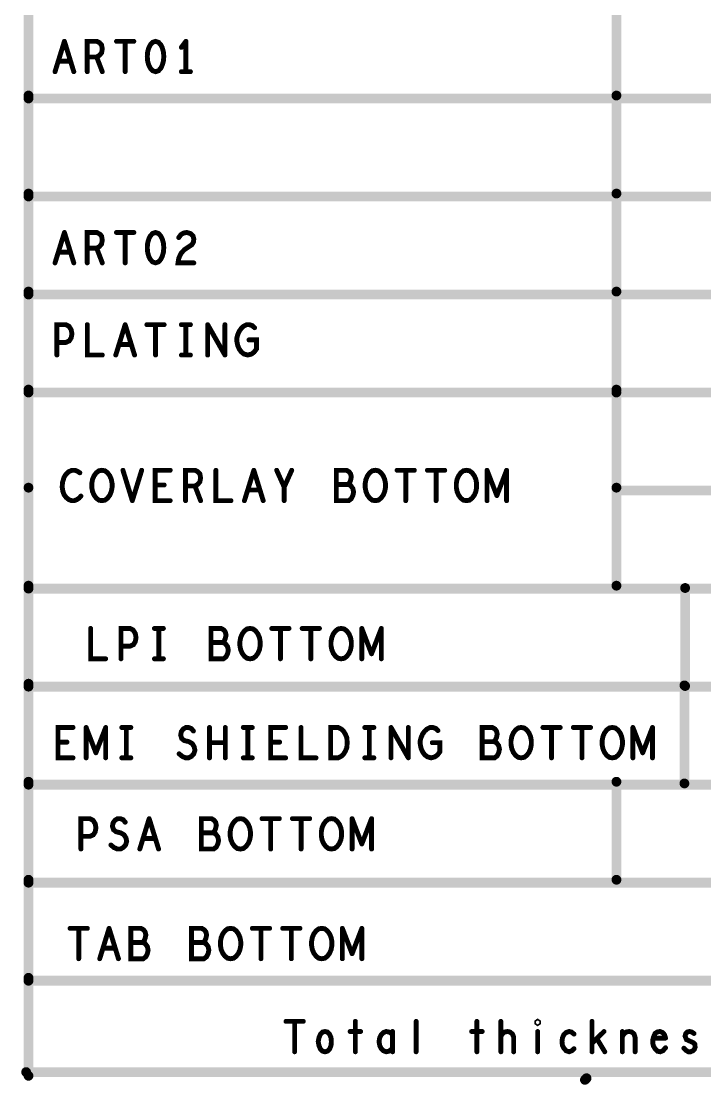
# Model space of a CAD drawing. Header units: millimetres. Extents: x 3362 to 3827, y -139 to 191.
# Drawn here: x 3663.32 to 3681.04, y 80.98 to 108.53 of the extents above; entities that cross this region are included whole.
import ezdxf

# ---------------------------------------------------------------- set-up
doc = ezdxf.new("R2010")
doc.units = ezdxf.units.MM
doc.header["$LTSCALE"] = 23.1
doc.layers.get('0').update_dxf_attribs({"linetype": 'CONTINUOUS'})

# ---------------------------------------------------------------- blocks, each defined once
blk = doc.blocks.new('PAD_R1')
at = {"const_width": 0.5}
blk.add_lwpolyline([(0.25, 0, 1), (-0.25, 0, 1)], format="xyb", close=True, dxfattribs=at)

msp = doc.modelspace()

# ---------------------------------------------------------------- linework, layer by layer
for points, const_width in [([(3663.509, 106.607), (3663.509, 109.147), (3663.509, 111.687), (3663.509, 114.227), (3663.509, 116.767), (3663.509, 119.307), (3663.509, 121.847), (3663.509, 124.387)], 0.254), ([(3678.749, 109.147), (3678.749, 106.607)], 0.254), ([(3664.196, 107.225), (3664.44, 108.012)], 0.127), ([(3664.44, 108.012), (3664.683, 107.225)], 0.127), ([(3665.032, 107.225), (3665.032, 108.012), (3665.276, 108.012), (3665.354, 107.973), (3665.402, 107.92), (3665.422, 107.815), (3665.402, 107.711), (3665.344, 107.645), (3665.276, 107.605), (3665.032, 107.605)], 0.127), ([(3665.79, 108.012), (3666.239, 108.012)], 0.127), ([(3666.015, 108.012), (3666.015, 107.225)], 0.127), ([(3667.589, 108.012), (3667.472, 107.855)], 0.127), ([(3667.589, 107.225), (3667.589, 108.012)], 0.127), ([(3664.595, 107.5), (3664.284, 107.5)], 0.127), ([(3665.276, 107.605), (3665.422, 107.225)], 0.127), ([(3667.472, 107.225), (3667.706, 107.225)], 0.127), ([(3663.509, 104.067), (3663.509, 106.607)], 0.254), ([(3663.509, 106.531), (3716.849, 106.531)], 0.254), ([(3716.849, 106.531), (3663.509, 106.531)], 0.254), ([(3663.509, 106.531), (3787.355, 106.531)], 0.254), ([(3678.749, 106.607), (3678.749, 104.067)], 0.254), ([(3663.509, 101.527), (3663.509, 104.067)], 0.254), ([(3678.749, 104.067), (3678.749, 101.527)], 0.254), ([(3663.509, 103.991), (3716.849, 103.991)], 0.254), ([(3716.849, 103.991), (3663.509, 103.991)], 0.254), ([(3663.509, 103.991), (3787.355, 103.991)], 0.254), ([(3664.196, 102.271), (3664.44, 103.059)], 0.127), ([(3664.44, 103.059), (3664.683, 102.271)], 0.127), ([(3665.032, 102.271), (3665.032, 103.059), (3665.276, 103.059), (3665.354, 103.019), (3665.402, 102.967), (3665.422, 102.862), (3665.402, 102.757), (3665.344, 102.691), (3665.276, 102.652), (3665.032, 102.652)], 0.127), ([(3665.79, 103.059), (3666.239, 103.059)], 0.127), ([(3666.015, 103.059), (3666.015, 102.271)], 0.127), ([(3667.404, 102.927), (3667.463, 103.006), (3667.531, 103.045), (3667.609, 103.059), (3667.706, 103.032), (3667.774, 102.967), (3667.794, 102.888), (3667.784, 102.809), (3667.745, 102.744), (3667.55, 102.612), (3667.463, 102.521), (3667.404, 102.389), (3667.385, 102.271), (3667.794, 102.271)], 0.127), ([(3664.595, 102.547), (3664.284, 102.547)], 0.127), ([(3665.276, 102.652), (3665.422, 102.271)], 0.127), ([(3663.509, 98.987), (3663.509, 101.527)], 0.254), ([(3663.509, 101.451), (3716.849, 101.451)], 0.254), ([(3663.509, 101.451), (3716.849, 101.451)], 0.254), ([(3663.509, 101.451), (3787.355, 101.451)], 0.254), ([(3678.749, 101.527), (3678.749, 98.987)], 0.254), ([(3664.245, 99.883), (3664.245, 100.67), (3664.479, 100.67), (3664.557, 100.631), (3664.615, 100.539), (3664.635, 100.434), (3664.615, 100.329), (3664.566, 100.25), (3664.479, 100.211), (3664.245, 100.211)], 0.127), ([(3665.033, 100.67), (3665.033, 99.883), (3665.422, 99.883)], 0.127), ([(3665.771, 99.883), (3666.015, 100.67)], 0.127), ([(3666.015, 100.67), (3666.258, 99.883)], 0.127), ([(3666.578, 100.67), (3667.026, 100.67)], 0.127), ([(3666.802, 100.67), (3666.802, 99.883)], 0.127), ([(3667.473, 100.67), (3667.706, 100.67)], 0.127), ([(3667.59, 100.67), (3667.59, 99.883)], 0.127), ([(3668.153, 99.883), (3668.153, 100.67)], 0.127), ([(3668.153, 100.67), (3668.601, 99.883)], 0.127), ([(3668.601, 99.883), (3668.601, 100.67)], 0.127), ([(3669.223, 100.276), (3669.418, 100.276), (3669.418, 100.04), (3669.359, 99.961), (3669.291, 99.909), (3669.194, 99.883), (3669.096, 99.909), (3669.028, 99.961), (3668.97, 100.04), (3668.931, 100.132), (3668.911, 100.237), (3668.911, 100.329), (3668.931, 100.408), (3668.97, 100.499), (3669.028, 100.578), (3669.086, 100.631), (3669.164, 100.67), (3669.232, 100.67), (3669.31, 100.644), (3669.369, 100.591)], 0.127), ([(3666.17, 100.158), (3665.859, 100.158)], 0.127), ([(3667.473, 99.883), (3667.706, 99.883)], 0.127), ([(3663.509, 96.447), (3663.509, 98.987)], 0.254), ([(3663.509, 98.911), (3716.849, 98.911)], 0.254), ([(3663.509, 98.911), (3716.849, 98.911)], 0.254), ([(3663.509, 98.911), (3787.355, 98.911)], 0.254), ([(3678.749, 98.911), (3678.749, 96.371), (3787.355, 96.371)], 0.254), ([(3664.839, 96.832), (3664.781, 96.871), (3664.713, 96.897), (3664.635, 96.897), (3664.547, 96.858), (3664.479, 96.792), (3664.43, 96.714), (3664.391, 96.582), (3664.382, 96.464), (3664.401, 96.346), (3664.43, 96.267), (3664.489, 96.189), (3664.557, 96.136), (3664.625, 96.11), (3664.693, 96.11), (3664.762, 96.136), (3664.82, 96.175), (3664.868, 96.228)], 0.127), ([(3665.957, 96.897), (3666.2, 96.11)], 0.127), ([(3666.2, 96.11), (3666.443, 96.897)], 0.127), ([(3667.182, 96.11), (3666.793, 96.11), (3666.793, 96.897), (3667.182, 96.897)], 0.127), ([(3667.58, 96.11), (3667.58, 96.897), (3667.824, 96.897), (3667.901, 96.858), (3667.95, 96.805), (3667.97, 96.7), (3667.95, 96.595), (3667.892, 96.53), (3667.824, 96.49), (3667.58, 96.49)], 0.127), ([(3668.367, 96.897), (3668.367, 96.11), (3668.757, 96.11)], 0.127), ([(3669.106, 96.11), (3669.35, 96.897)], 0.127), ([(3669.35, 96.897), (3669.593, 96.11)], 0.127), ([(3670.137, 96.11), (3670.137, 96.464), (3669.942, 96.897)], 0.127), ([(3670.332, 96.897), (3670.137, 96.464)], 0.127), ([(3671.79, 96.53), (3671.829, 96.569), (3671.858, 96.635), (3671.877, 96.727), (3671.858, 96.805), (3671.819, 96.858), (3671.751, 96.897), (3671.488, 96.897), (3671.488, 96.11), (3671.809, 96.11), (3671.877, 96.162), (3671.916, 96.241), (3671.936, 96.333), (3671.916, 96.425), (3671.858, 96.504), (3671.79, 96.53), (3671.488, 96.53)], 0.127), ([(3673.063, 96.897), (3673.511, 96.897)], 0.127), ([(3673.287, 96.897), (3673.287, 96.11)], 0.127), ([(3673.85, 96.897), (3674.298, 96.897)], 0.127), ([(3674.074, 96.897), (3674.074, 96.11)], 0.127), ([(3675.395, 96.897), (3675.649, 96.241)], 0.127), ([(3675.395, 96.11), (3675.395, 96.897)], 0.127), ([(3675.649, 96.241), (3675.902, 96.897)], 0.127), ([(3675.902, 96.897), (3675.902, 96.11)], 0.127), ([(3663.509, 93.907), (3663.509, 96.447)], 0.254), ([(3667.026, 96.517), (3666.793, 96.517)], 0.127), ([(3667.824, 96.49), (3667.97, 96.11)], 0.127), ([(3669.505, 96.385), (3669.194, 96.385)], 0.127), ([(3678.749, 96.447), (3678.749, 93.907)], 0.254), ([(3678.749, 96.447), (3678.749, 93.907)], 0.254), ([(3663.509, 91.367), (3663.509, 93.907)], 0.254), ([(3680.53, 93.847), (3680.53, 91.307)], 0.254), ([(3663.509, 93.831), (3716.849, 93.831)], 0.254), ([(3663.509, 93.831), (3716.849, 93.831)], 0.254), ([(3663.509, 93.831), (3787.355, 93.831)], 0.254), ([(3665.12, 92.799), (3665.12, 92.012), (3665.51, 92.012)], 0.127), ([(3665.907, 92.012), (3665.907, 92.799), (3666.141, 92.799), (3666.219, 92.76), (3666.277, 92.668), (3666.297, 92.563), (3666.277, 92.458), (3666.229, 92.379), (3666.141, 92.34), (3665.907, 92.34)], 0.127), ([(3666.773, 92.799), (3667.006, 92.799)], 0.127), ([(3666.89, 92.799), (3666.89, 92.012)], 0.127), ([(3668.542, 92.432), (3668.581, 92.471), (3668.61, 92.537), (3668.63, 92.629), (3668.61, 92.707), (3668.572, 92.76), (3668.503, 92.799), (3668.24, 92.799), (3668.24, 92.012), (3668.562, 92.012), (3668.63, 92.064), (3668.669, 92.143), (3668.688, 92.235), (3668.669, 92.327), (3668.61, 92.406), (3668.542, 92.432), (3668.24, 92.432)], 0.127), ([(3669.815, 92.799), (3670.263, 92.799)], 0.127), ([(3670.039, 92.799), (3670.039, 92.012)], 0.127), ([(3670.603, 92.799), (3671.051, 92.799)], 0.127), ([(3670.827, 92.799), (3670.827, 92.012)], 0.127), ([(3672.148, 92.012), (3672.148, 92.799)], 0.127), ([(3672.148, 92.799), (3672.401, 92.143)], 0.127), ([(3672.401, 92.143), (3672.655, 92.799)], 0.127), ([(3672.655, 92.799), (3672.655, 92.012)], 0.127), ([(3666.773, 92.012), (3667.006, 92.012)], 0.127), ([(3663.509, 88.827), (3663.509, 91.367)], 0.254), ([(3663.509, 91.291), (3716.849, 91.291)], 0.254), ([(3663.509, 91.291), (3716.849, 91.291)], 0.254), ([(3663.509, 91.291), (3787.355, 91.291)], 0.254), ([(3680.511, 91.323), (3680.511, 88.783)], 0.254), ([(3664.664, 89.446), (3664.274, 89.446), (3664.274, 90.233), (3664.664, 90.233)], 0.127), ([(3665.003, 89.446), (3665.003, 90.233)], 0.127), ([(3665.003, 90.233), (3665.256, 89.577)], 0.127), ([(3665.256, 89.577), (3665.51, 90.233)], 0.127), ([(3665.51, 90.233), (3665.51, 89.446)], 0.127), ([(3665.927, 90.233), (3666.161, 90.233)], 0.127), ([(3666.044, 90.233), (3666.044, 89.446)], 0.127), ([(3667.414, 89.551), (3667.492, 89.485), (3667.58, 89.446), (3667.657, 89.446), (3667.735, 89.485), (3667.794, 89.551), (3667.823, 89.642), (3667.803, 89.734), (3667.755, 89.813), (3667.667, 89.866), (3667.55, 89.892), (3667.482, 89.944), (3667.453, 90.036), (3667.472, 90.128), (3667.521, 90.194), (3667.589, 90.233), (3667.657, 90.233), (3667.726, 90.207), (3667.784, 90.141)], 0.127), ([(3668.201, 89.446), (3668.201, 90.233)], 0.127), ([(3668.61, 90.233), (3668.61, 89.446)], 0.127), ([(3669.076, 90.233), (3669.31, 90.233)], 0.127), ([(3669.193, 90.233), (3669.193, 89.446)], 0.127), ([(3670.176, 89.446), (3669.786, 89.446), (3669.786, 90.233), (3670.176, 90.233)], 0.127), ([(3670.573, 90.233), (3670.573, 89.446), (3670.963, 89.446)], 0.127), ([(3672.226, 90.233), (3672.46, 90.233)], 0.127), ([(3672.343, 90.233), (3672.343, 89.446)], 0.127), ([(3672.906, 89.446), (3672.906, 90.233)], 0.127), ([(3672.906, 90.233), (3673.354, 89.446)], 0.127), ([(3673.354, 89.446), (3673.354, 90.233)], 0.127), ([(3673.976, 89.839), (3674.171, 89.839), (3674.171, 89.603), (3674.113, 89.524), (3674.044, 89.472), (3673.947, 89.446), (3673.85, 89.472), (3673.781, 89.524), (3673.723, 89.603), (3673.684, 89.695), (3673.664, 89.8), (3673.664, 89.892), (3673.684, 89.971), (3673.723, 90.062), (3673.781, 90.141), (3673.84, 90.194), (3673.918, 90.233), (3673.986, 90.233), (3674.064, 90.207), (3674.122, 90.154)], 0.127), ([(3675.571, 89.866), (3675.609, 89.905), (3675.639, 89.971), (3675.658, 90.062), (3675.639, 90.141), (3675.6, 90.194), (3675.531, 90.233), (3675.268, 90.233), (3675.268, 89.446), (3675.59, 89.446), (3675.658, 89.498), (3675.697, 89.577), (3675.717, 89.669), (3675.697, 89.761), (3675.639, 89.839), (3675.571, 89.866), (3675.268, 89.866)], 0.127), ([(3676.843, 90.233), (3677.291, 90.233)], 0.127), ([(3677.067, 90.233), (3677.067, 89.446)], 0.127), ([(3677.631, 90.233), (3678.079, 90.233)], 0.127), ([(3677.855, 90.233), (3677.855, 89.446)], 0.127), ([(3679.176, 90.233), (3679.43, 89.577)], 0.127), ([(3679.176, 89.446), (3679.176, 90.233)], 0.127), ([(3679.43, 89.577), (3679.683, 90.233)], 0.127), ([(3679.683, 90.233), (3679.683, 89.446)], 0.127), ([(3664.508, 89.853), (3664.274, 89.853)], 0.127), ([(3668.61, 89.839), (3668.201, 89.839)], 0.127), ([(3670.02, 89.853), (3669.786, 89.853)], 0.127), ([(3665.927, 89.446), (3666.161, 89.446)], 0.127), ([(3669.076, 89.446), (3669.31, 89.446)], 0.127), ([(3672.226, 89.446), (3672.46, 89.446)], 0.127), ([(3663.509, 86.287), (3663.509, 88.827)], 0.254), ([(3663.509, 88.751), (3787.355, 88.751)], 0.254), ([(3663.509, 88.751), (3716.849, 88.751)], 0.254), ([(3663.509, 88.751), (3716.849, 88.751)], 0.254), ([(3663.509, 88.751), (3787.355, 88.751)], 0.254), ([(3716.849, 88.751), (3663.509, 88.751)], 0.254), ([(3663.509, 88.751), (3716.849, 88.751)], 0.254), ([(3678.749, 88.827), (3678.749, 86.287)], 0.254), ([(3664.868, 87.083), (3664.868, 87.871), (3665.101, 87.871), (3665.179, 87.831), (3665.238, 87.74), (3665.257, 87.635), (3665.238, 87.53), (3665.189, 87.451), (3665.101, 87.412), (3664.868, 87.412)], 0.127), ([(3665.645, 87.188), (3665.723, 87.123), (3665.811, 87.083), (3665.889, 87.083), (3665.967, 87.123), (3666.025, 87.188), (3666.054, 87.28), (3666.035, 87.372), (3665.986, 87.451), (3665.899, 87.503), (3665.782, 87.53), (3665.714, 87.582), (3665.684, 87.674), (3665.704, 87.766), (3665.753, 87.831), (3665.821, 87.871), (3665.889, 87.871), (3665.957, 87.845), (3666.016, 87.779)], 0.127), ([(3666.394, 87.083), (3666.637, 87.871)], 0.127), ([(3666.637, 87.871), (3666.881, 87.083)], 0.127), ([(3668.29, 87.503), (3668.329, 87.543), (3668.358, 87.608), (3668.378, 87.7), (3668.358, 87.779), (3668.319, 87.831), (3668.251, 87.871), (3667.988, 87.871), (3667.988, 87.083), (3668.309, 87.083), (3668.378, 87.136), (3668.417, 87.215), (3668.436, 87.306), (3668.417, 87.398), (3668.358, 87.477), (3668.29, 87.503), (3667.988, 87.503)], 0.127), ([(3669.563, 87.871), (3670.011, 87.871)], 0.127), ([(3669.787, 87.871), (3669.787, 87.083)], 0.127), ([(3670.35, 87.871), (3670.798, 87.871)], 0.127), ([(3670.574, 87.871), (3670.574, 87.083)], 0.127), ([(3671.896, 87.083), (3671.896, 87.871)], 0.127), ([(3671.896, 87.871), (3672.149, 87.215)], 0.127), ([(3672.149, 87.215), (3672.402, 87.871)], 0.127), ([(3672.402, 87.871), (3672.402, 87.083)], 0.127), ([(3666.793, 87.359), (3666.482, 87.359)], 0.127), ([(3663.509, 83.747), (3663.509, 86.287)], 0.254), ([(3663.509, 86.211), (3787.355, 86.211)], 0.254), ([(3716.849, 86.211), (3663.509, 86.211)], 0.254), ([(3663.509, 86.211), (3716.849, 86.211)], 0.254), ([(3664.587, 85.028), (3665.035, 85.028)], 0.127), ([(3664.811, 85.028), (3664.811, 84.241)], 0.127), ([(3665.355, 84.241), (3665.598, 85.028)], 0.127), ([(3665.598, 85.028), (3665.841, 84.241)], 0.127), ([(3666.463, 84.661), (3666.502, 84.7), (3666.531, 84.766), (3666.551, 84.857), (3666.531, 84.936), (3666.493, 84.989), (3666.424, 85.028), (3666.161, 85.028), (3666.161, 84.241), (3666.483, 84.241), (3666.551, 84.293), (3666.59, 84.372), (3666.609, 84.464), (3666.59, 84.556), (3666.531, 84.634), (3666.463, 84.661), (3666.161, 84.661)], 0.127), ([(3668.038, 84.661), (3668.077, 84.7), (3668.106, 84.766), (3668.126, 84.857), (3668.106, 84.936), (3668.067, 84.989), (3667.999, 85.028), (3667.736, 85.028), (3667.736, 84.241), (3668.057, 84.241), (3668.126, 84.293), (3668.165, 84.372), (3668.184, 84.464), (3668.165, 84.556), (3668.106, 84.634), (3668.038, 84.661), (3667.736, 84.661)], 0.127), ([(3669.311, 85.028), (3669.759, 85.028)], 0.127), ([(3669.535, 85.028), (3669.535, 84.241)], 0.127), ([(3670.098, 85.028), (3670.546, 85.028)], 0.127), ([(3670.322, 85.028), (3670.322, 84.241)], 0.127), ([(3671.644, 84.241), (3671.644, 85.028)], 0.127), ([(3671.644, 85.028), (3671.897, 84.372)], 0.127), ([(3671.897, 84.372), (3672.15, 85.028)], 0.127), ([(3672.15, 85.028), (3672.15, 84.241)], 0.127), ([(3665.754, 84.516), (3665.442, 84.516)], 0.127), ([(3663.509, 81.207), (3663.509, 83.747)], 0.254), ([(3787.355, 83.671), (3663.509, 83.671)], 0.254), ([(3716.849, 83.671), (3663.509, 83.671)], 0.254), ([(3663.509, 83.671), (3716.849, 83.671)], 0.254), ([(3670.183, 82.618), (3670.631, 82.618)], 0.127), ([(3670.407, 82.618), (3670.407, 81.83)], 0.127), ([(3671.982, 82.618), (3671.982, 81.83)], 0.127), ([(3673.557, 81.83), (3673.557, 82.618)], 0.127), ([(3675.132, 82.618), (3675.132, 81.83)], 0.127), ([(3675.753, 81.83), (3675.753, 82.618)], 0.127), ([(3678.116, 81.83), (3678.116, 82.618)], 0.127), ([(3671.846, 82.355), (3672.118, 82.355)], 0.127), ([(3672.945, 82.263), (3672.906, 82.316), (3672.847, 82.342), (3672.779, 82.355), (3672.711, 82.329), (3672.653, 82.276), (3672.614, 82.198), (3672.594, 82.093), (3672.614, 81.988), (3672.653, 81.909), (3672.711, 81.856), (3672.779, 81.83), (3672.847, 81.843), (3672.906, 81.883), (3672.945, 81.935)], 0.127), ([(3672.945, 81.83), (3672.945, 82.355)], 0.127), ([(3674.995, 82.355), (3675.268, 82.355)], 0.127), ([(3675.753, 82.237), (3675.802, 82.303), (3675.851, 82.342), (3675.929, 82.355), (3675.987, 82.342), (3676.055, 82.289), (3676.085, 82.211), (3676.085, 81.83)], 0.127), ([(3676.706, 82.355), (3676.706, 81.83)], 0.127), ([(3677.649, 82.289), (3677.581, 82.342), (3677.523, 82.355), (3677.445, 82.329), (3677.387, 82.276), (3677.348, 82.185), (3677.338, 82.093), (3677.348, 82.001), (3677.387, 81.922), (3677.445, 81.856), (3677.523, 81.83), (3677.591, 81.856), (3677.649, 81.909)], 0.127), ([(3678.427, 82.355), (3678.116, 82.053)], 0.127), ([(3678.903, 82.224), (3678.942, 82.289), (3679.001, 82.342), (3679.078, 82.355), (3679.147, 82.342), (3679.205, 82.289), (3679.234, 82.198), (3679.234, 81.83)], 0.127), ([(3678.903, 81.83), (3678.903, 82.355)], 0.127), ([(3680.022, 82.185), (3679.992, 82.276), (3679.944, 82.329), (3679.876, 82.355), (3679.807, 82.342), (3679.749, 82.303), (3679.71, 82.211), (3679.69, 82.132), (3679.69, 82.053), (3679.71, 81.974), (3679.759, 81.896), (3679.817, 81.843), (3679.885, 81.83), (3679.953, 81.856), (3680.022, 81.935)], 0.127), ([(3680.497, 81.922), (3680.546, 81.87), (3680.614, 81.83), (3680.673, 81.83), (3680.731, 81.856), (3680.77, 81.896), (3680.789, 81.948), (3680.78, 82.027), (3680.741, 82.066), (3680.565, 82.145), (3680.527, 82.237), (3680.546, 82.303), (3680.585, 82.342), (3680.643, 82.355), (3680.702, 82.342), (3680.76, 82.303)], 0.127), ([(3678.242, 82.171), (3678.447, 81.83)], 0.127), ([(3679.71, 82.185), (3680.022, 82.185)], 0.127), ([(3663.448, 81.304), (3706.628, 81.304)], 0.254), ([(3787.294, 81.304), (3663.448, 81.304)], 0.254), ([(3716.788, 81.304), (3663.448, 81.304)], 0.254), ([(3677.975, 81.145), (3677.933, 81.103)], 0.254)]:
    msp.add_lwpolyline(points, dxfattribs=dict(const_width=const_width))
at = {"const_width": 0.127}
for points in [[(3666.802, 108.012), (3666.724, 107.986), (3666.666, 107.92), (3666.627, 107.842), (3666.597, 107.737), (3666.588, 107.619), (3666.597, 107.5), (3666.627, 107.396), (3666.666, 107.317), (3666.724, 107.251), (3666.802, 107.225), (3666.88, 107.251), (3666.938, 107.317), (3666.977, 107.396), (3667.006, 107.5), (3667.016, 107.619), (3667.006, 107.737), (3666.977, 107.842), (3666.938, 107.92), (3666.88, 107.986)], [(3666.802, 103.059), (3666.724, 103.032), (3666.666, 102.967), (3666.627, 102.888), (3666.597, 102.783), (3666.588, 102.665), (3666.597, 102.547), (3666.627, 102.442), (3666.666, 102.363), (3666.724, 102.297), (3666.802, 102.271), (3666.88, 102.297), (3666.938, 102.363), (3666.977, 102.442), (3667.006, 102.547), (3667.016, 102.665), (3667.006, 102.783), (3666.977, 102.888), (3666.938, 102.967), (3666.88, 103.032)], [(3665.413, 96.11), (3665.335, 96.123), (3665.266, 96.175), (3665.208, 96.254), (3665.169, 96.346), (3665.15, 96.451), (3665.15, 96.556), (3665.169, 96.661), (3665.208, 96.753), (3665.266, 96.832), (3665.335, 96.884), (3665.413, 96.897), (3665.491, 96.884), (3665.559, 96.832), (3665.617, 96.753), (3665.656, 96.661), (3665.675, 96.556), (3665.675, 96.451), (3665.656, 96.346), (3665.617, 96.254), (3665.559, 96.175), (3665.491, 96.123)], [(3672.499, 96.11), (3672.421, 96.123), (3672.353, 96.175), (3672.295, 96.254), (3672.256, 96.346), (3672.236, 96.451), (3672.236, 96.556), (3672.256, 96.661), (3672.295, 96.753), (3672.353, 96.832), (3672.421, 96.884), (3672.499, 96.897), (3672.577, 96.884), (3672.645, 96.832), (3672.704, 96.753), (3672.742, 96.661), (3672.762, 96.556), (3672.762, 96.451), (3672.742, 96.346), (3672.704, 96.254), (3672.645, 96.175), (3672.577, 96.123)], [(3674.861, 96.11), (3674.783, 96.123), (3674.715, 96.175), (3674.657, 96.254), (3674.618, 96.346), (3674.598, 96.451), (3674.598, 96.556), (3674.618, 96.661), (3674.657, 96.753), (3674.715, 96.832), (3674.783, 96.884), (3674.861, 96.897), (3674.939, 96.884), (3675.007, 96.832), (3675.066, 96.753), (3675.105, 96.661), (3675.124, 96.556), (3675.124, 96.451), (3675.105, 96.346), (3675.066, 96.254), (3675.007, 96.175), (3674.939, 96.123)], [(3669.252, 92.012), (3669.174, 92.025), (3669.106, 92.077), (3669.047, 92.156), (3669.008, 92.248), (3668.989, 92.353), (3668.989, 92.458), (3669.008, 92.563), (3669.047, 92.655), (3669.106, 92.734), (3669.174, 92.786), (3669.252, 92.799), (3669.33, 92.786), (3669.398, 92.734), (3669.456, 92.655), (3669.495, 92.563), (3669.515, 92.458), (3669.515, 92.353), (3669.495, 92.248), (3669.456, 92.156), (3669.398, 92.077), (3669.33, 92.025)], [(3671.614, 92.012), (3671.536, 92.025), (3671.468, 92.077), (3671.409, 92.156), (3671.371, 92.248), (3671.351, 92.353), (3671.351, 92.458), (3671.371, 92.563), (3671.409, 92.655), (3671.468, 92.734), (3671.536, 92.786), (3671.614, 92.799), (3671.692, 92.786), (3671.76, 92.734), (3671.818, 92.655), (3671.857, 92.563), (3671.877, 92.458), (3671.877, 92.353), (3671.857, 92.248), (3671.818, 92.156), (3671.76, 92.077), (3671.692, 92.025)], [(3671.341, 89.446), (3671.341, 90.233), (3671.536, 90.233), (3671.614, 90.194), (3671.672, 90.141), (3671.721, 90.062), (3671.76, 89.971), (3671.77, 89.839), (3671.76, 89.708), (3671.721, 89.616), (3671.672, 89.538), (3671.614, 89.485), (3671.536, 89.446)], [(3676.28, 89.446), (3676.202, 89.459), (3676.134, 89.511), (3676.075, 89.59), (3676.037, 89.682), (3676.017, 89.787), (3676.017, 89.892), (3676.037, 89.997), (3676.075, 90.089), (3676.134, 90.168), (3676.202, 90.22), (3676.28, 90.233), (3676.358, 90.22), (3676.426, 90.168), (3676.484, 90.089), (3676.523, 89.997), (3676.543, 89.892), (3676.543, 89.787), (3676.523, 89.682), (3676.484, 89.59), (3676.426, 89.511), (3676.358, 89.459)], [(3678.642, 89.446), (3678.564, 89.459), (3678.496, 89.511), (3678.438, 89.59), (3678.399, 89.682), (3678.379, 89.787), (3678.379, 89.892), (3678.399, 89.997), (3678.438, 90.089), (3678.496, 90.168), (3678.564, 90.22), (3678.642, 90.233), (3678.72, 90.22), (3678.788, 90.168), (3678.847, 90.089), (3678.885, 89.997), (3678.905, 89.892), (3678.905, 89.787), (3678.885, 89.682), (3678.847, 89.59), (3678.788, 89.511), (3678.72, 89.459)], [(3669, 87.083), (3668.922, 87.097), (3668.853, 87.149), (3668.795, 87.228), (3668.756, 87.32), (3668.737, 87.425), (3668.737, 87.53), (3668.756, 87.635), (3668.795, 87.727), (3668.853, 87.805), (3668.922, 87.858), (3669, 87.871), (3669.077, 87.858), (3669.146, 87.805), (3669.204, 87.727), (3669.243, 87.635), (3669.262, 87.53), (3669.262, 87.425), (3669.243, 87.32), (3669.204, 87.228), (3669.146, 87.149), (3669.077, 87.097)], [(3671.362, 87.083), (3671.284, 87.097), (3671.216, 87.149), (3671.157, 87.228), (3671.118, 87.32), (3671.099, 87.425), (3671.099, 87.53), (3671.118, 87.635), (3671.157, 87.727), (3671.216, 87.805), (3671.284, 87.858), (3671.362, 87.871), (3671.44, 87.858), (3671.508, 87.805), (3671.566, 87.727), (3671.605, 87.635), (3671.625, 87.53), (3671.625, 87.425), (3671.605, 87.32), (3671.566, 87.228), (3671.508, 87.149), (3671.44, 87.097)], [(3668.748, 84.241), (3668.67, 84.254), (3668.602, 84.306), (3668.543, 84.385), (3668.504, 84.477), (3668.485, 84.582), (3668.485, 84.687), (3668.504, 84.792), (3668.543, 84.884), (3668.602, 84.963), (3668.67, 85.015), (3668.748, 85.028), (3668.826, 85.015), (3668.894, 84.963), (3668.952, 84.884), (3668.991, 84.792), (3669.01, 84.687), (3669.01, 84.582), (3668.991, 84.477), (3668.952, 84.385), (3668.894, 84.306), (3668.826, 84.254)], [(3671.11, 84.241), (3671.032, 84.254), (3670.964, 84.306), (3670.905, 84.385), (3670.866, 84.477), (3670.847, 84.582), (3670.847, 84.687), (3670.866, 84.792), (3670.905, 84.884), (3670.964, 84.963), (3671.032, 85.015), (3671.11, 85.028), (3671.188, 85.015), (3671.256, 84.963), (3671.314, 84.884), (3671.353, 84.792), (3671.373, 84.687), (3671.373, 84.582), (3671.353, 84.477), (3671.314, 84.385), (3671.256, 84.306), (3671.188, 84.254)], [(3676.706, 82.565), (3676.687, 82.578), (3676.687, 82.604), (3676.706, 82.618), (3676.726, 82.604), (3676.726, 82.578)], [(3671.195, 81.83), (3671.136, 81.843), (3671.078, 81.896), (3671.039, 81.988), (3671.019, 82.093), (3671.039, 82.198), (3671.078, 82.289), (3671.136, 82.342), (3671.195, 82.355), (3671.253, 82.342), (3671.311, 82.289), (3671.35, 82.198), (3671.36, 82.093), (3671.35, 81.988), (3671.311, 81.896), (3671.253, 81.843)]]:
    msp.add_lwpolyline(points, close=True, dxfattribs=at)

# ---------------------------------------------------------------- block references
for p, xscale, yscale in [((3664.44, 108.012), 0.127, 0.127), ((3664.44, 108.012), 0.127, 0.127), ((3665.79, 108.012), 0.127, 0.127), ((3666.015, 108.012), 0.127, 0.127), ((3666.239, 108.012), 0.127, 0.127), ((3667.589, 108.012), 0.127, 0.127), ((3667.589, 108.012), 0.127, 0.127), ((3667.472, 107.855), 0.127, 0.127), ((3664.284, 107.5), 0.127, 0.127), ((3664.595, 107.5), 0.127, 0.127), ((3665.032, 107.605), 0.127, 0.127), ((3665.276, 107.605), 0.127, 0.127), ((3664.196, 107.225), 0.127, 0.127), ((3664.683, 107.225), 0.127, 0.127), ((3665.032, 107.225), 0.127, 0.127), ((3665.422, 107.225), 0.127, 0.127), ((3666.015, 107.225), 0.127, 0.127), ((3667.472, 107.225), 0.127, 0.127), ((3667.589, 107.225), 0.127, 0.127), ((3667.706, 107.225), 0.127, 0.127), ((3663.509, 106.607), 0.254, 0.254), ((3663.509, 106.607), 0.254, 0.254), ((3663.509, 106.531), 0.254, 0.254), ((3663.509, 106.531), 0.254, 0.254), ((3663.509, 106.531), 0.254, 0.254), ((3678.749, 106.607), 0.254, 0.254), ((3678.749, 106.607), 0.254, 0.254), ((3663.509, 104.067), 0.254, 0.254), ((3663.509, 104.067), 0.254, 0.254), ((3678.749, 104.067), 0.254, 0.254), ((3678.749, 104.067), 0.254, 0.254), ((3663.509, 103.991), 0.254, 0.254), ((3663.509, 103.991), 0.254, 0.254), ((3663.509, 103.991), 0.254, 0.254), ((3664.44, 103.059), 0.127, 0.127), ((3664.44, 103.059), 0.127, 0.127), ((3665.79, 103.059), 0.127, 0.127), ((3666.015, 103.059), 0.127, 0.127), ((3666.239, 103.059), 0.127, 0.127), ((3667.404, 102.927), 0.127, 0.127), ((3664.284, 102.547), 0.127, 0.127), ((3664.595, 102.547), 0.127, 0.127), ((3665.032, 102.652), 0.127, 0.127), ((3665.276, 102.652), 0.127, 0.127), ((3664.196, 102.271), 0.127, 0.127), ((3664.683, 102.271), 0.127, 0.127), ((3665.032, 102.271), 0.127, 0.127), ((3665.422, 102.271), 0.127, 0.127), ((3666.015, 102.271), 0.127, 0.127), ((3667.794, 102.271), 0.127, 0.127), ((3663.509, 101.527), 0.254, 0.254), ((3663.509, 101.527), 0.254, 0.254), ((3663.509, 101.451), 0.254, 0.254), ((3663.509, 101.451), 0.254, 0.254), ((3663.509, 101.451), 0.254, 0.254), ((3678.749, 101.527), 0.254, 0.254), ((3678.749, 101.527), 0.254, 0.254), ((3665.033, 100.67), 0.127, 0.127), ((3666.015, 100.67), 0.127, 0.127), ((3666.015, 100.67), 0.127, 0.127), ((3666.578, 100.67), 0.127, 0.127), ((3666.802, 100.67), 0.127, 0.127), ((3667.026, 100.67), 0.127, 0.127), ((3667.473, 100.67), 0.127, 0.127), ((3667.59, 100.67), 0.127, 0.127), ((3667.706, 100.67), 0.127, 0.127), ((3668.153, 100.67), 0.127, 0.127), ((3668.153, 100.67), 0.127, 0.127), ((3668.601, 100.67), 0.127, 0.127), ((3669.369, 100.591), 0.127, 0.127), ((3669.223, 100.276), 0.127, 0.127), ((3664.245, 100.211), 0.127, 0.127), ((3665.859, 100.158), 0.127, 0.127), ((3666.17, 100.158), 0.127, 0.127), ((3664.245, 99.883), 0.127, 0.127), ((3665.422, 99.883), 0.127, 0.127), ((3665.771, 99.883), 0.127, 0.127), ((3666.258, 99.883), 0.127, 0.127), ((3666.802, 99.883), 0.127, 0.127), ((3667.473, 99.883), 0.127, 0.127), ((3667.59, 99.883), 0.127, 0.127), ((3667.706, 99.883), 0.127, 0.127), ((3668.153, 99.883), 0.127, 0.127), ((3668.601, 99.883), 0.127, 0.127), ((3668.601, 99.883), 0.127, 0.127), ((3663.509, 98.987), 0.254, 0.254), ((3663.509, 98.987), 0.254, 0.254), ((3663.509, 98.911), 0.254, 0.254), ((3663.509, 98.911), 0.254, 0.254), ((3663.509, 98.911), 0.254, 0.254), ((3678.749, 98.987), 0.254, 0.254), ((3678.749, 98.911), 0.254, 0.254), ((3664.839, 96.832), 0.127, 0.127), ((3665.957, 96.897), 0.127, 0.127), ((3666.443, 96.897), 0.127, 0.127), ((3667.182, 96.897), 0.127, 0.127), ((3668.367, 96.897), 0.127, 0.127), ((3669.35, 96.897), 0.127, 0.127), ((3669.35, 96.897), 0.127, 0.127), ((3669.942, 96.897), 0.127, 0.127), ((3670.332, 96.897), 0.127, 0.127), ((3673.063, 96.897), 0.127, 0.127), ((3673.287, 96.897), 0.127, 0.127), ((3673.511, 96.897), 0.127, 0.127), ((3673.85, 96.897), 0.127, 0.127), ((3674.074, 96.897), 0.127, 0.127), ((3674.298, 96.897), 0.127, 0.127), ((3675.395, 96.897), 0.127, 0.127), ((3675.395, 96.897), 0.127, 0.127), ((3675.902, 96.897), 0.127, 0.127), ((3675.902, 96.897), 0.127, 0.127), ((3663.509, 96.447), 0.254, 0.254), ((3663.509, 96.447), 0.254, 0.254), ((3666.793, 96.517), 0.127, 0.127), ((3667.026, 96.517), 0.127, 0.127), ((3667.58, 96.49), 0.127, 0.127), ((3667.824, 96.49), 0.127, 0.127), ((3669.194, 96.385), 0.127, 0.127), ((3669.505, 96.385), 0.127, 0.127), ((3670.137, 96.464), 0.127, 0.127), ((3671.488, 96.53), 0.127, 0.127), ((3671.79, 96.53), 0.127, 0.127), ((3678.749, 96.447), 0.254, 0.254), ((3678.749, 96.447), 0.254, 0.254), ((3664.868, 96.228), 0.127, 0.127), ((3666.2, 96.11), 0.127, 0.127), ((3666.2, 96.11), 0.127, 0.127), ((3667.182, 96.11), 0.127, 0.127), ((3667.58, 96.11), 0.127, 0.127), ((3667.97, 96.11), 0.127, 0.127), ((3668.757, 96.11), 0.127, 0.127), ((3669.106, 96.11), 0.127, 0.127), ((3669.593, 96.11), 0.127, 0.127), ((3670.137, 96.11), 0.127, 0.127), ((3673.287, 96.11), 0.127, 0.127), ((3674.074, 96.11), 0.127, 0.127), ((3675.395, 96.11), 0.127, 0.127), ((3675.649, 96.241), 0.127, 0.127), ((3675.649, 96.241), 0.127, 0.127), ((3675.902, 96.11), 0.127, 0.127), ((3663.509, 93.907), 0.254, 0.254), ((3663.509, 93.907), 0.254, 0.254), ((3678.749, 93.907), 0.254, 0.254), ((3678.749, 93.907), 0.254, 0.254), ((3680.53, 93.847), 0.254, 0.254), ((3663.509, 93.831), 0.254, 0.254), ((3663.509, 93.831), 0.254, 0.254), ((3663.509, 93.831), 0.254, 0.254), ((3665.12, 92.799), 0.127, 0.127), ((3666.773, 92.799), 0.127, 0.127), ((3666.89, 92.799), 0.127, 0.127), ((3667.006, 92.799), 0.127, 0.127), ((3669.815, 92.799), 0.127, 0.127), ((3670.039, 92.799), 0.127, 0.127), ((3670.263, 92.799), 0.127, 0.127), ((3670.603, 92.799), 0.127, 0.127), ((3670.827, 92.799), 0.127, 0.127), ((3671.051, 92.799), 0.127, 0.127), ((3672.148, 92.799), 0.127, 0.127), ((3672.148, 92.799), 0.127, 0.127), ((3672.655, 92.799), 0.127, 0.127), ((3672.655, 92.799), 0.127, 0.127), ((3665.907, 92.34), 0.127, 0.127), ((3668.24, 92.432), 0.127, 0.127), ((3668.542, 92.432), 0.127, 0.127), ((3665.51, 92.012), 0.127, 0.127), ((3665.907, 92.012), 0.127, 0.127), ((3666.773, 92.012), 0.127, 0.127), ((3666.89, 92.012), 0.127, 0.127), ((3667.006, 92.012), 0.127, 0.127), ((3670.039, 92.012), 0.127, 0.127), ((3670.827, 92.012), 0.127, 0.127), ((3672.148, 92.012), 0.127, 0.127), ((3672.401, 92.143), 0.127, 0.127), ((3672.401, 92.143), 0.127, 0.127), ((3672.655, 92.012), 0.127, 0.127), ((3663.509, 91.367), 0.254, 0.254), ((3663.509, 91.367), 0.254, 0.254), ((3663.509, 91.291), 0.254, 0.254), ((3663.509, 91.291), 0.254, 0.254), ((3663.509, 91.291), 0.254, 0.254), ((3680.511, 91.323), 0.254, 0.254), ((3680.53, 91.307), 0.254, 0.254), ((3664.664, 90.233), 0.127, 0.127), ((3665.003, 90.233), 0.127, 0.127), ((3665.003, 90.233), 0.127, 0.127), ((3665.51, 90.233), 0.127, 0.127), ((3665.51, 90.233), 0.127, 0.127), ((3665.927, 90.233), 0.127, 0.127), ((3666.044, 90.233), 0.127, 0.127), ((3666.161, 90.233), 0.127, 0.127), ((3667.784, 90.141), 0.127, 0.127), ((3668.201, 90.233), 0.127, 0.127), ((3668.61, 90.233), 0.127, 0.127), ((3669.076, 90.233), 0.127, 0.127), ((3669.193, 90.233), 0.127, 0.127), ((3669.31, 90.233), 0.127, 0.127), ((3670.176, 90.233), 0.127, 0.127), ((3670.573, 90.233), 0.127, 0.127), ((3672.226, 90.233), 0.127, 0.127), ((3672.343, 90.233), 0.127, 0.127), ((3672.46, 90.233), 0.127, 0.127), ((3672.906, 90.233), 0.127, 0.127), ((3672.906, 90.233), 0.127, 0.127), ((3673.354, 90.233), 0.127, 0.127), ((3674.122, 90.154), 0.127, 0.127), ((3676.843, 90.233), 0.127, 0.127), ((3677.067, 90.233), 0.127, 0.127), ((3677.291, 90.233), 0.127, 0.127), ((3677.631, 90.233), 0.127, 0.127), ((3677.855, 90.233), 0.127, 0.127), ((3678.079, 90.233), 0.127, 0.127), ((3679.176, 90.233), 0.127, 0.127), ((3679.176, 90.233), 0.127, 0.127), ((3679.683, 90.233), 0.127, 0.127), ((3679.683, 90.233), 0.127, 0.127), ((3664.274, 89.853), 0.127, 0.127), ((3664.508, 89.853), 0.127, 0.127), ((3668.201, 89.839), 0.127, 0.127), ((3668.61, 89.839), 0.127, 0.127), ((3669.786, 89.853), 0.127, 0.127), ((3670.02, 89.853), 0.127, 0.127), ((3673.976, 89.839), 0.127, 0.127), ((3675.268, 89.866), 0.127, 0.127), ((3675.571, 89.866), 0.127, 0.127), ((3665.256, 89.577), 0.127, 0.127), ((3665.256, 89.577), 0.127, 0.127), ((3667.414, 89.551), 0.127, 0.127), ((3679.43, 89.577), 0.127, 0.127), ((3679.43, 89.577), 0.127, 0.127), ((3664.664, 89.446), 0.127, 0.127), ((3665.003, 89.446), 0.127, 0.127), ((3665.51, 89.446), 0.127, 0.127), ((3665.927, 89.446), 0.127, 0.127), ((3666.044, 89.446), 0.127, 0.127), ((3666.161, 89.446), 0.127, 0.127), ((3668.201, 89.446), 0.127, 0.127), ((3668.61, 89.446), 0.127, 0.127), ((3669.076, 89.446), 0.127, 0.127), ((3669.193, 89.446), 0.127, 0.127), ((3669.31, 89.446), 0.127, 0.127), ((3670.176, 89.446), 0.127, 0.127), ((3670.963, 89.446), 0.127, 0.127), ((3672.226, 89.446), 0.127, 0.127), ((3672.343, 89.446), 0.127, 0.127), ((3672.46, 89.446), 0.127, 0.127), ((3672.906, 89.446), 0.127, 0.127), ((3673.354, 89.446), 0.127, 0.127), ((3673.354, 89.446), 0.127, 0.127), ((3677.067, 89.446), 0.127, 0.127), ((3677.855, 89.446), 0.127, 0.127), ((3679.176, 89.446), 0.127, 0.127), ((3679.683, 89.446), 0.127, 0.127), ((3663.509, 88.827), 0.254, 0.254), ((3663.509, 88.827), 0.254, 0.254), ((3663.509, 88.751), 0.254, 0.254), ((3663.509, 88.751), 0.254, 0.254), ((3663.509, 88.751), 0.254, 0.254), ((3663.509, 88.751), 0.254, 0.254), ((3663.509, 88.751), 0.254, 0.254), ((3663.509, 88.751), 0.254, 0.254), ((3678.749, 88.827), 0.254, 0.254), ((3680.511, 88.783), 0.254, 0.254), ((3666.637, 87.871), 0.127, 0.127), ((3666.637, 87.871), 0.127, 0.127), ((3669.563, 87.871), 0.127, 0.127), ((3669.787, 87.871), 0.127, 0.127), ((3670.011, 87.871), 0.127, 0.127), ((3670.35, 87.871), 0.127, 0.127), ((3670.574, 87.871), 0.127, 0.127), ((3670.798, 87.871), 0.127, 0.127), ((3671.896, 87.871), 0.127, 0.127), ((3671.896, 87.871), 0.127, 0.127), ((3672.402, 87.871), 0.127, 0.127), ((3672.402, 87.871), 0.127, 0.127), ((3666.016, 87.779), 0.127, 0.127), ((3664.868, 87.412), 0.127, 0.127), ((3666.482, 87.359), 0.127, 0.127), ((3666.793, 87.359), 0.127, 0.127), ((3667.988, 87.503), 0.127, 0.127), ((3668.29, 87.503), 0.127, 0.127), ((3664.868, 87.083), 0.127, 0.127), ((3665.645, 87.188), 0.127, 0.127), ((3666.394, 87.083), 0.127, 0.127), ((3666.881, 87.083), 0.127, 0.127), ((3669.787, 87.083), 0.127, 0.127), ((3670.574, 87.083), 0.127, 0.127), ((3671.896, 87.083), 0.127, 0.127), ((3672.149, 87.215), 0.127, 0.127), ((3672.149, 87.215), 0.127, 0.127), ((3672.402, 87.083), 0.127, 0.127), ((3663.509, 86.287), 0.254, 0.254), ((3663.509, 86.287), 0.254, 0.254), ((3663.509, 86.211), 0.254, 0.254), ((3663.509, 86.211), 0.254, 0.254), ((3663.509, 86.211), 0.254, 0.254), ((3678.749, 86.287), 0.254, 0.254), ((3664.587, 85.028), 0.127, 0.127), ((3664.811, 85.028), 0.127, 0.127), ((3665.035, 85.028), 0.127, 0.127), ((3665.598, 85.028), 0.127, 0.127), ((3665.598, 85.028), 0.127, 0.127), ((3669.311, 85.028), 0.127, 0.127), ((3669.535, 85.028), 0.127, 0.127), ((3669.759, 85.028), 0.127, 0.127), ((3670.098, 85.028), 0.127, 0.127), ((3670.322, 85.028), 0.127, 0.127), ((3670.546, 85.028), 0.127, 0.127), ((3671.644, 85.028), 0.127, 0.127), ((3671.644, 85.028), 0.127, 0.127), ((3672.15, 85.028), 0.127, 0.127), ((3672.15, 85.028), 0.127, 0.127), ((3666.161, 84.661), 0.127, 0.127), ((3666.463, 84.661), 0.127, 0.127), ((3667.736, 84.661), 0.127, 0.127), ((3668.038, 84.661), 0.127, 0.127), ((3665.442, 84.516), 0.127, 0.127), ((3665.754, 84.516), 0.127, 0.127), ((3671.897, 84.372), 0.127, 0.127), ((3671.897, 84.372), 0.127, 0.127), ((3664.811, 84.241), 0.127, 0.127), ((3665.355, 84.241), 0.127, 0.127), ((3665.841, 84.241), 0.127, 0.127), ((3669.535, 84.241), 0.127, 0.127), ((3670.322, 84.241), 0.127, 0.127), ((3671.644, 84.241), 0.127, 0.127), ((3672.15, 84.241), 0.127, 0.127), ((3663.509, 83.747), 0.254, 0.254), ((3663.509, 83.747), 0.254, 0.254), ((3663.509, 83.671), 0.254, 0.254), ((3663.509, 83.671), 0.254, 0.254), ((3663.509, 83.671), 0.254, 0.254), ((3670.183, 82.618), 0.127, 0.127), ((3670.407, 82.618), 0.127, 0.127), ((3670.631, 82.618), 0.127, 0.127), ((3671.982, 82.618), 0.127, 0.127), ((3673.557, 82.618), 0.127, 0.127), ((3675.132, 82.618), 0.127, 0.127), ((3675.753, 82.618), 0.127, 0.127), ((3678.116, 82.618), 0.127, 0.127), ((3671.846, 82.355), 0.127, 0.127), ((3672.118, 82.355), 0.127, 0.127), ((3672.945, 82.355), 0.127, 0.127), ((3674.995, 82.355), 0.127, 0.127), ((3675.268, 82.355), 0.127, 0.127), ((3676.706, 82.355), 0.127, 0.127), ((3678.427, 82.355), 0.127, 0.127), ((3678.903, 82.355), 0.127, 0.127), ((3672.945, 82.263), 0.127, 0.127), ((3675.753, 82.237), 0.127, 0.127), ((3677.649, 82.289), 0.127, 0.127), ((3678.116, 82.053), 0.127, 0.127), ((3678.242, 82.171), 0.127, 0.127), ((3678.903, 82.224), 0.127, 0.127), ((3679.71, 82.185), 0.127, 0.127), ((3680.022, 82.185), 0.127, 0.127), ((3680.022, 82.185), 0.127, 0.127), ((3680.76, 82.303), 0.127, 0.127), ((3670.407, 81.83), 0.127, 0.127), ((3671.982, 81.83), 0.127, 0.127), ((3672.945, 81.935), 0.127, 0.127), ((3672.945, 81.83), 0.127, 0.127), ((3673.557, 81.83), 0.127, 0.127), ((3675.132, 81.83), 0.127, 0.127), ((3675.753, 81.83), 0.127, 0.127), ((3676.085, 81.83), 0.127, 0.127), ((3676.706, 81.83), 0.127, 0.127), ((3677.649, 81.909), 0.127, 0.127), ((3678.116, 81.83), 0.127, 0.127), ((3678.447, 81.83), 0.127, 0.127), ((3678.903, 81.83), 0.127, 0.127), ((3679.234, 81.83), 0.127, 0.127), ((3680.022, 81.935), 0.127, 0.127), ((3680.497, 81.922), 0.127, 0.127), ((3663.448, 81.304), 0.254, 0.254), ((3663.448, 81.304), 0.254, 0.254), ((3663.448, 81.304), 0.254, 0.254), ((3663.509, 81.207), 0.254, 0.254), ((3677.933, 81.103), 0.254, 0.254), ((3677.975, 81.145), 0.254, 0.254)]:
    msp.add_blockref('PAD_R1', p, dxfattribs=dict(xscale=xscale, yscale=yscale))

doc.saveas('drawing.dxf')
